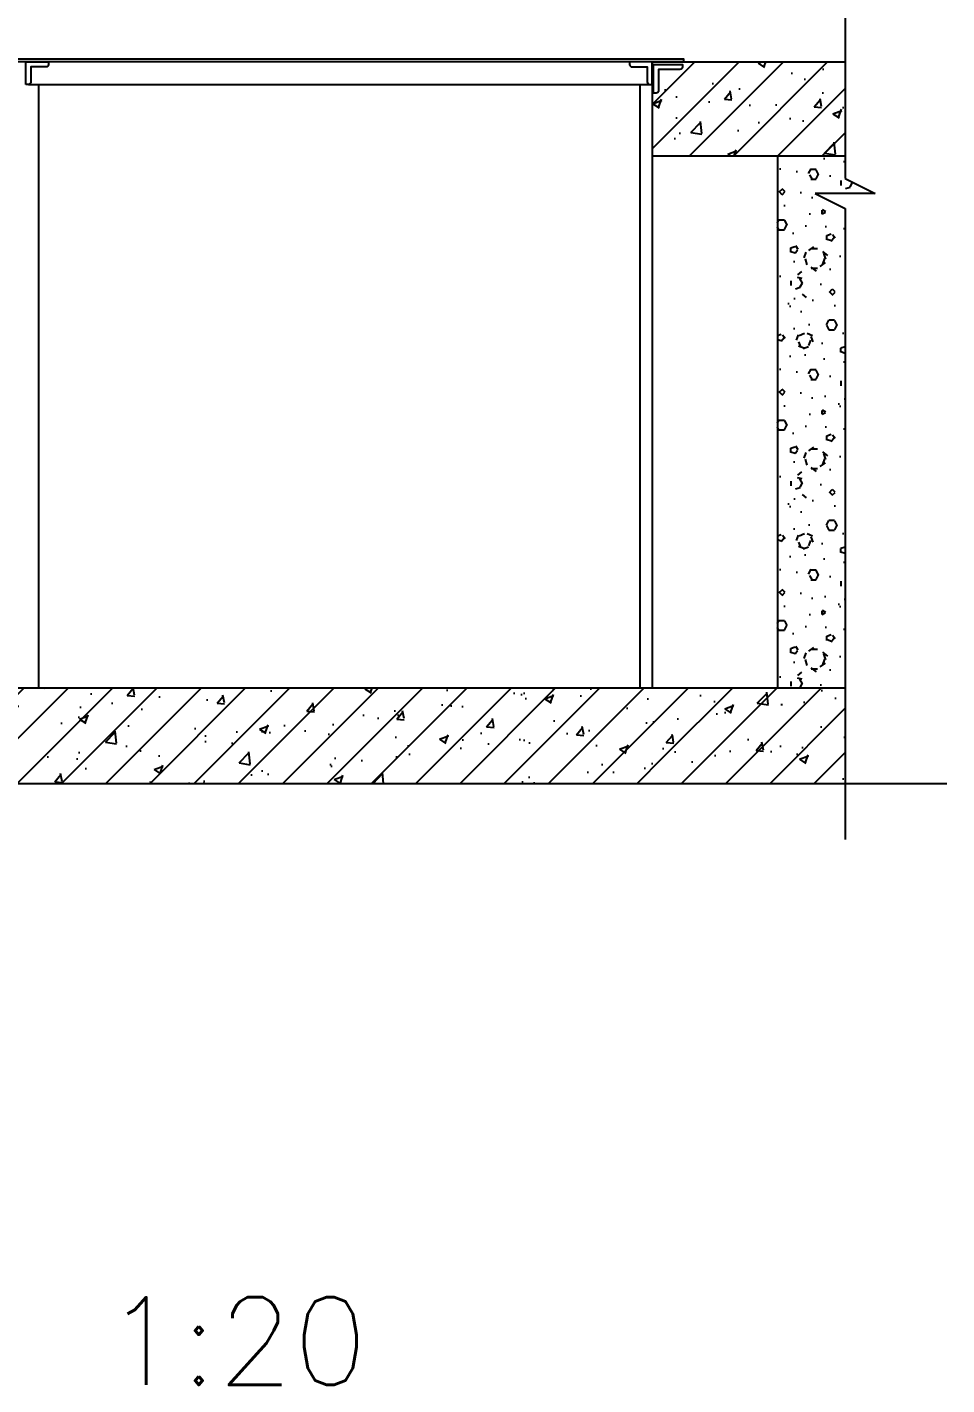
# Model space of a CAD drawing. Extents: x -1348811 to 123514, y -640545 to 749356.
# Drawn here: x -693938 to -690267, y 193642 to 199064 of the extents above; entities that cross this region are included whole.
import ezdxf
from ezdxf.enums import TextEntityAlignment as Align

# ---------------------------------------------------------------- set-up
doc = ezdxf.new("R2010")
doc.units = 0
doc.header["$LTSCALE"] = 10
doc.header["$MEASUREMENT"] = 0
for name, color, linetype in [('A-TEXT', 7, 'CONTINUOUS'), ('AXIS', 3, 'CONTINUOUS'), ('col', 1, 'CONTINUOUS'), ('line', 133, 'CONTINUOUS'), ('MC', 4, 'CONTINUOUS'), ('QD', 5, 'CONTINUOUS'), ('STAIR', 9, 'CONTINUOUS'), ('wall', 8, 'CONTINUOUS'), ('WZ', 4, 'CONTINUOUS')]:
    doc.layers.add(name, color=color, linetype=linetype)
doc.styles.add('HZ', font='romans', dxfattribs={"width": 0.6, "bigfont": 'hztxt'})
pattern_1 = [(45, (4622310.66, 1281359.46), (-88.3883476, 88.3883476), []), (50, (4622310.66, 1281359.46), (358.630091, -31.376067), [37.5, -412.5]), (355, (4622310.66, 1281359.46), (-69.375667, 376.096067), [30, -330]), (100.4514, (4622340.55, 1281356.85), (289.25469, 344.71977), [31.870095, -350.571056]), (46.1842, (4622310.66, 1281459.46), (533.620524, -82.759507), [56.25, -618.75]), (96.6356, (4622355.13, 1281452.56), (467.331353, 487.058935), [47.805144, -525.8565]), (351.1842, (4622310.66, 1281459.46), (467.33097, 487.0593), [45, -495]), (21, (4622360.66, 1281434.46), (298.453526, -201.309445), [37.5, -412.5]), (326, (4622360.66, 1281434.46), (121.657666, 362.575023), [30, -330]), (71.4514, (4622385.53, 1281417.7), (420.111314, 161.265248), [31.870095, -350.571056]), (37.5, (4622310.66, 1281359.46), (6.0799277, 166.446927), [0, -326, 0, -335, 0, -331.25]), (7.5, (4622310.66, 1281359.46), (131.534769, 197.205856), [0, -191, 0, -318.5, 0, -126.25]), (327.5, (4622199.16, 1281359.46), (266.911218, -11.277436), [0, -125, 0, -390, 0, -517.5]), (317.5, (4622149.16, 1281359.46), (291.593085, 50.052491), [0, -162.5, 0, -259, 0, -367.5])]

msp = doc.modelspace()

# ---------------------------------------------------------------- hatches: boundary and pattern name
at = {"layer": 'line'}
h = msp.add_hatch(dxfattribs=at)
h.set_pattern_fill('钢筋混凝土', color=256, scale=50, style=0)
h.set_pattern_definition(pattern_1)
h.paths.add_polyline_path([(-691443.2, 198925.8), (-690672.8, 198925.8), (-690672.8, 198550.8), (-691443.2, 198550.8)])
h.paths.add_polyline_path([(-691322.4, 198905.8), (-691322.4, 198915.8), (-691437.4, 198915.8), (-691437.4, 198800.8), (-691427.4, 198800.8, 0.414214), (-691417.4, 198810.8), (-691417.4, 198895.8), (-691332.4, 198895.8, 0.414214)], flags=16)
h = msp.add_hatch(dxfattribs=at)
h.set_pattern_fill('加气混凝土', color=256, scale=100, style=0)
h.set_pattern_definition([(0, (4622428.66, 1281237.46), (200, 400), [0, -400]), (0, (4622194.66, 1281183.46), (200, 400), [0, -400]), (0, (4622324.66, 1281179.46), (200, 400), [0, -400]), (0, (4622466.66, 1281297.46), (200, 400), [0, -400]), (0, (4622300.66, 1281159.46), (200, 400), [0, -400]), (0, (4622506.66, 1281549.46), (200, 400), [0, -400]), (0, (4622384.66, 1281517.46), (200, 400), [0, -400]), (0, (4622448.66, 1281467.46), (200, 400), [0, -400]), (0, (4622122.66, 1281459.46), (200, 400), [0, -400]), (0, (4622318.66, 1281441.46), (200, 400), [0, -400]), (0, (4622242.66, 1281339.46), (200, 400), [0, -400]), (0, (4622246.66, 1281189.46), (200, 400), [0, -400]), (0, (4622396.66, 1281173.46), (200, 400), [0, -400]), (0, (4622506.66, 1281349.46), (200, 400), [0, -400]), (0, (4622132.66, 1281287.46), (200, 400), [0, -400]), (0, (4622166.66, 1281355.46), (200, 400), [0, -400]), (0, (4622322.66, 1281327.46), (200, 400), [0, -400]), (0, (4622266.66, 1281269.46), (200, 400), [0, -400]), (0, (4622234.66, 1281401.46), (200, 400), [0, -400]), (0, (4622284.66, 1281551.46), (200, 400), [0, -400]), (0, (4622148.66, 1281203.46), (200, 400), [0, -400]), (0, (4622368.66, 1281469.46), (200, 400), [0, -400]), (0, (4622182.66, 1281475.46), (200, 400), [0, -400]), (0, (4622150.66, 1281527.46), (200, 400), [0, -400]), (130.601294, (4622482.09, 1281424.222), (-999.99999069, 1200.00000727), [17.561036, -7358.0744]), (18.4349488, (4622453.52, 1281431.84), (1000.0000001, 399.9999983), [18.07016, -2511.75196]), (90, (4622453.52, 1281414.7), (200, 400), [17.142856, -782.85712]), (161.565051, (4622470.66, 1281408.984), (-1000.0000088, 399.99997145), [18.07016, -2511.75196]), (53.1301023, (4622470.66, 1281408.984), (200.0000004, 399.9999998), [19.04762, -1980.95236]), (135, (4622485.9, 1281205.17), (-200.000025, 399.999974), [16.16244, -1115.2084]), (45, (4622463.04, 1281205.17), (199.9999997, 399.9999993), [16.16244, -1115.2084]), (135, (4622474.47, 1281193.75), (-200.000025, 399.999974), [16.16244, -1115.2084]), (45, (4622474.47, 1281193.75), (199.9999997, 399.9999993), [16.16244, -1115.2084]), (116.565051, (4622293.52, 1281473.75), (-3e-05, 799.999983), [21.295884, -425.91768]), (180, (4622284, 1281492.8), (-200, 400), [22.857144, -377.14284]), (63.434949, (4622251.6, 1281473.75), (3e-07, 800), [21.295884, -425.91768]), (116.565051, (4622261.14, 1281454.7), (-3e-05, 799.999983), [21.295884, -425.91768]), (0, (4622261.14, 1281454.7), (200, 400), [22.857144, -377.14284]), (63.434949, (4622284, 1281454.7), (3e-07, 800), [21.295884, -425.91768]), (107.102728, (4622443.995, 1281338.508), (-599.999978434, 2000.000007687), [25.907564, -10855.2688]), (143.972626, (4622436.376, 1281363.27), (-3799.99995722, 2800.00000075), [25.907564, -5414.6804]), (180, (4622415.42, 1281378.5), (-200, 400), [24.761904, -375.23808]), (36.0273733, (4622369.71, 1281363.27), (3799.99997731, 2799.99997374), [25.907564, -5414.6804]), (71.5650511, (4622362.09, 1281340.41), (600.0000039, 1999.9999991), [24.093544, -2505.72856]), (107.102728, (4622369.71, 1281315.651), (-599.999978434, 2000.000007687), [25.907564, -10855.2688]), (143.972626, (4622390.662, 1281300.413), (-3799.99995722, 2800.00000075), [25.907564, -5414.6804]), (0, (4622390.66, 1281300.4), (200, 400), [24.761904, -375.23808]), (36.0273733, (4622415.424, 1281300.413), (3799.99997731, 2799.99997374), [25.907564, -5414.6804]), (71.5650511, (4622436.376, 1281315.65), (600.0000039, 1999.9999991), [24.093544, -2505.72856]), (150.255118, (4622447.805, 1281525.175), (-600.0000014, 399.99999504), [15.35668, -3209.5464]), (90, (4622434.47, 1281517.56), (200, 400), [15.238096, -784.76188]), (29.7448813, (4622434.47, 1281517.556), (600.00000035, 399.99999813), [15.35668, -3209.5464]), (116.565051, (4622354.47, 1281241.37), (-3e-05, 799.999983), [21.295884, -425.91768]), (168.690067, (4622344.948, 1281260.413), (-1800.0000033, 399.99999035), [19.424836, -4059.7904]), (41.1859251, (4622310.662, 1281250.89), (4999.99998476, 4399.999974696), [20.247896, -8483.8684]), (90, (4622310.66, 1281231.84), (200, 400), [19.04762, -780.95236]), (138.814074, (4622325.9, 1281218.508), (-4999.99992618, 4400.000041194), [20.247896, -8483.8684]), (16.6992442, (4622325.9, 1281218.508), (6599.99998866, 1999.999990546), [19.8863, -8332.3588]), (60.9453959, (4622344.948, 1281224.222), (200.000000764, 399.99999879), [19.610724, -8216.8932]), (109.983106, (4622186.852, 1281408.984), (-1000.00000536, 2799.999996976), [22.294668, -9341.4652]), (155.556045, (4622179.233, 1281429.937), (-2600.00001234, 1199.99997617), [23.015324, -9643.4212]), (24.4439547, (4622137.329, 1281429.937), (2600.000003725, 1199.99999533), [23.015324, -9643.4212]), (70.0168934, (4622129.71, 1281408.984), (1000.00000461, 2799.99999744), [22.294668, -9341.4652]), (109.983106, (4622137.329, 1281388.032), (-1000.00000536, 2799.999996976), [22.294668, -9341.4652]), (160.016893, (4622158.28, 1281380.413), (-1000.00000497, 399.99998337), [22.294668, -4659.5852]), (19.9831065, (4622158.28, 1281380.413), (999.9999989, 400.00000096), [22.294668, -4659.5852]), (70.0168934, (4622179.233, 1281388.032), (1000.00000461, 2799.99999744), [22.294668, -9341.4652]), (122.005383, (4622335.424, 1281372.794), (-200.00002755, 399.9999807), [17.969488, -3755.62296]), (18.4349488, (4622308.76, 1281382.32), (1000.0000001, 399.9999983), [18.07016, -2511.75196]), (90, (4622308.76, 1281365.17), (200, 400), [17.142856, -782.85712]), (161.565051, (4622325.9, 1281359.46), (-1000.0000088, 399.99997145), [18.07016, -2511.75196]), (54.4623222, (4622325.9, 1281359.46), (1399.99999913, 1999.99999863), [16.38538, -6865.4748]), (116.565051, (4622219.23, 1281275.65), (-3e-05, 799.999983), [21.295884, -425.91768]), (180, (4622209.7, 1281294.7), (-200, 400), [20.95238, -379.0476]), (59.0362434, (4622177.33, 1281275.65), (200.00000065, 399.99999806), [22.213152, -4642.548]), (120.963756, (4622188.757, 1281256.603), (-200.00002733, 399.99998163), [22.213152, -4642.548]), (0, (4622188.76, 1281256.6), (200, 400), [20.95238, -379.0476]), (63.434949, (4622209.7, 1281256.6), (3e-07, 800), [21.295884, -425.91768])])
h.paths.add_polyline_path([(-690672.8, 198340.4), (-690792.8, 198400.4), (-690552.8, 198400.4), (-690672.8, 198460.4), (-690672.8, 198550.8), (-690943.2, 198550.8), (-690943.2, 196425.8), (-690672.8, 196425.8)])
h = msp.add_hatch(dxfattribs=at)
h.set_pattern_fill('钢筋混凝土', color=256, scale=50, style=0)
h.set_pattern_definition(pattern_1)
h.paths.add_polyline_path([(-691268.9, 196425.8), (-694263.5, 196425.8), (-694451.5, 196044.1), (-691446.9, 196044.1)])
h.paths.add_polyline_path([(-694263.5, 196425.8), (-697270.2, 196425.8), (-697448.2, 196044.1), (-694451.5, 196044.1)])
h.paths.add_polyline_path([(-697270.2, 196425.8), (-697749.1, 196425.8), (-697749.1, 196044.1), (-697448.2, 196044.1)])
h = msp.add_hatch(dxfattribs=at)
h.set_pattern_fill('钢筋混凝土', color=256, scale=50, style=0)
h.set_pattern_definition(pattern_1)
h.paths.add_polyline_path([(-690672.8, 196425.8), (-691268.9, 196425.8), (-691446.9, 196044.1), (-690672.8, 196044.1)])

# ---------------------------------------------------------------- linework, layer by layer
at = {"layer": 'AXIS'}
msp.add_line((-693933.2, 198835.8), (-691443.2, 198835.8), dxfattribs=at)
at = {"layer": 'col'}
msp.add_line((-697749.1, 196425.8), (-690672.8, 196425.8), dxfattribs=at)
at = {"layer": 'MC'}
for p, q in [((-693893.2, 198835.8), (-693893.2, 196425.8)), ((-691493.2, 198835.8), (-691493.2, 196425.8))]:
    msp.add_line(p, q, dxfattribs=at)
at = {"layer": 'QD'}
msp.add_lwpolyline([(-694068.2, 198938.3), (-691318.2, 198938.3), (-691318.2, 198925.8), (-694068.2, 198925.8)], close=True, dxfattribs=at)
for points in [[(-693943.2, 198835.8), (-693943.2, 198925.8), (-693853.2, 198925.8), (-693853.2, 198915.8, -0.414214), (-693863.2, 198905.8), (-693923.2, 198905.8), (-693923.2, 198845.8, -0.414214), (-693933.2, 198835.8)], [(-691443.2, 198835.8), (-691443.2, 198925.8), (-691533.2, 198925.8), (-691533.2, 198915.8, 0.414214), (-691523.2, 198905.8), (-691463.2, 198905.8), (-691463.2, 198845.8, 0.414214), (-691453.2, 198835.8)], [(-691437.4, 198800.8), (-691437.4, 198915.8), (-691322.4, 198915.8), (-691322.4, 198905.8, -0.414214), (-691332.4, 198895.8), (-691417.4, 198895.8), (-691417.4, 198810.8, -0.414214), (-691427.4, 198800.8)]]:
    msp.add_lwpolyline(points, format="xyb", close=True, dxfattribs=at)
at = {"layer": 'STAIR'}
for p, q in [((-690672.8, 200981), (-690672.8, 198460.4)), ((-690672.8, 198460.4), (-690552.8, 198400.4)), ((-690552.8, 198400.4), (-690792.8, 198400.4)), ((-690792.8, 198400.4), (-690672.8, 198340.4)), ((-690672.8, 198340.4), (-690672.8, 195819.9))]:
    msp.add_line(p, q, dxfattribs=at)
at = {"layer": 'wall'}
for p, q in [((-691443.2, 198925.8), (-691443.2, 196425.8)), ((-691443.2, 198925.8), (-691318.2, 198925.8)), ((-691443.2, 198925.8), (-690672.8, 198925.8)), ((-691443.2, 198550.8), (-690672.8, 198550.8)), ((-690943.2, 198550.8), (-690943.2, 196425.8))]:
    msp.add_line(p, q, dxfattribs=at)
at = {"layer": 'WZ'}
msp.add_line((-697749.1, 196044.1), (-690267, 196044.1), dxfattribs=at)

# ---------------------------------------------------------------- texts
at = {"layer": 'A-TEXT', "ltscale": 10, "style": 'HZ'}
msp.add_text('1:20', height=350, dxfattribs=at).set_placement((-693103.1, 193817), align=Align.MIDDLE)

doc.saveas('drawing.dxf')
